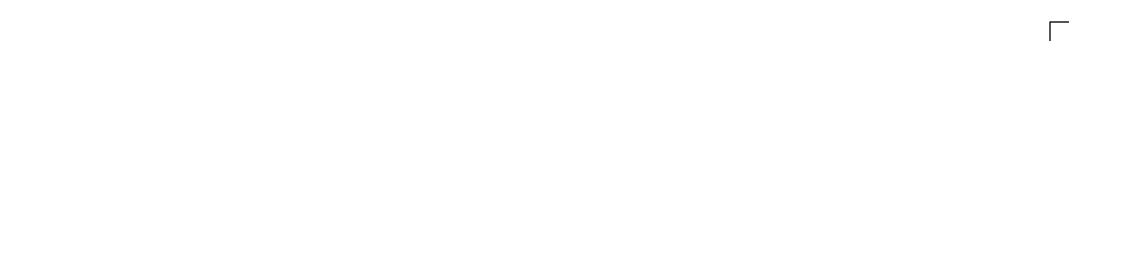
# Model space of a CAD drawing. Header units: millimetres. Extents: x -643 to 743, y 950 to 1247.
# Drawn here: x 50 to 340.7, y 1185.5 to 1246.6 of the extents above; entities that cross this region are included whole.
import ezdxf

# ---------------------------------------------------------------- set-up
doc = ezdxf.new("R2010")
doc.units = ezdxf.units.MM
doc.layers.add('Keretjelek', color=7, linetype='Continuous', plot=False)
doc.layers.add('Méret', color=7, linetype='Continuous')
doc.styles.get("Standard").update_dxf_attribs({"font": 'arial.ttf'})
doc.dimstyles.new('ISO-25', dxfattribs={"dimtxt": 2.5, "dimasz": 2.5, "dimexe": 1.25, "dimexo": 0.625, "dimtad": 1, "dimtxsty": 'Standard', "dimcen": 2.5, "dimadec": 0, "dimazin": 0, "dimtfac": 1, "dimtmove": 0, "dimatfit": 3, "dimfxl": 0, "dimarcsym": 0})

# ---------------------------------------------------------------- blocks, each defined once
blk = doc.blocks.new('*D8')
at = {"layer": 'Defpoints', "color": 0}
for p in [(692.91, 1197.37), (691.71, 1191.13), (696.92, 1191.05), (681.09, 1185.7), (681.22, 1185.49)]:
    blk.add_point(p, dxfattribs=at)
at = {"layer": 'Méret', "color": 0, "lineweight": -2}
blk.add_arc((680.69, 1185.3), 12.47, 26.3791, 37.7181, dxfattribs=at)
at = {"layer": 'Méret', "color": 0}
for points in [[(690.36, 1192.77), (690.74, 1193.1), (689.56, 1194.06)], [(692.09, 1190.94), (691.63, 1190.75), (692.44, 1189.46)]]:
    blk.add_solid(points, dxfattribs=at)

msp = doc.modelspace()

# ---------------------------------------------------------------- linework, layer by layer
at = {"layer": 'Keretjelek'}
for q in [(322.579, 1241.574), (327.579, 1246.574)]:
    msp.add_line((322.579, 1246.574), q, dxfattribs=at)

# ---------------------------------------------------------------- dimensions: what is measured, and where the dimension line sits
at = {"layer": 'Méret'}
dim = msp.add_angular_dim_2l(base=(691.709, 1191.13), line1=((681.087, 1185.699), (692.913, 1197.367)), line2=((681.217, 1185.491), (696.919, 1191.046)), text=' ', dimstyle='ISO-25', override={"dimasz": 1.5}, dxfattribs=at)
dim.commit()
dim.dimension.update_dxf_attribs({"geometry": '*D8', "text_midpoint": (-642.552, 1218.351)})

doc.saveas('drawing.dxf')
